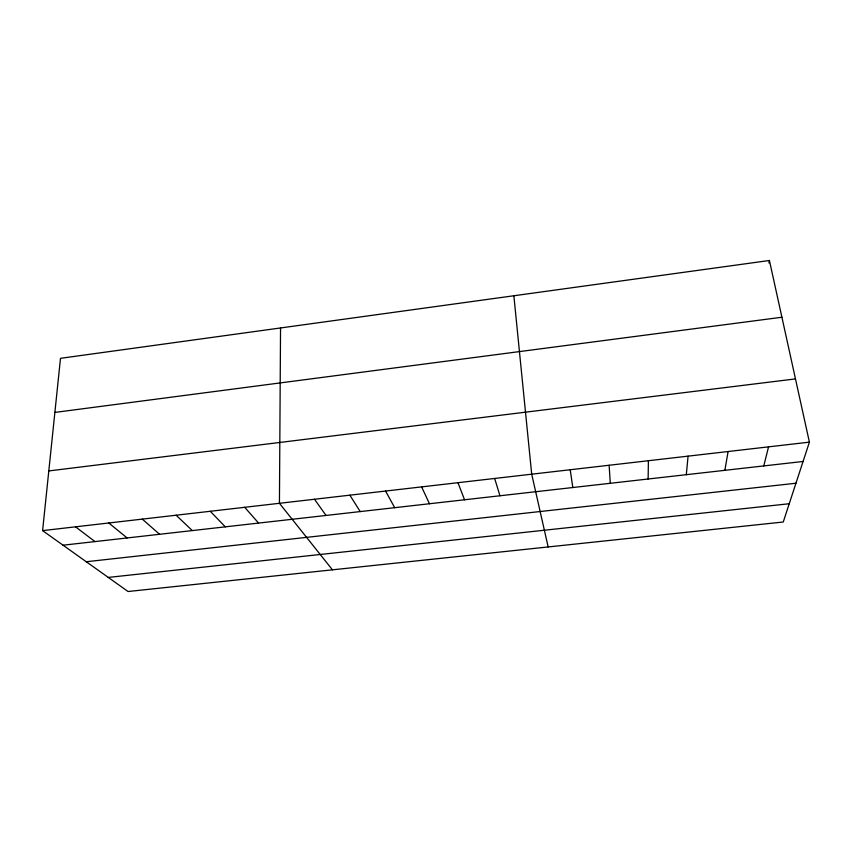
<?xml version="1.0" encoding="UTF-8"?>
<svg xmlns="http://www.w3.org/2000/svg" width="852" height="852" viewBox="0 0 852 852"><rect width="100%" height="100%" fill="white"/><g stroke="black" fill="none" stroke-linecap="round" stroke-linejoin="round"><path stroke-width="1.28" d="M280.542 327.956L279.435 503.298L332.44 569.828M648.127 479.005L648.404 460.719M686.307 474.692L688.065 456.139M42.6 530.626L60.492 358.33L769.42 260.488L809.4 442.145L783.254 522.01L128.045 591.512L42.6 530.626L809.4 442.145M724.86 470.325L728.109 451.517M768.951 263.034L769.42 260.488M763.775 465.927L768.557 446.853M54.869 412.421L781.912 317.232M48.798 470.932L795.48 378.906M63.059 545.205L803.074 461.475M86.254 561.734L795.949 483.233M108.279 577.422L789.229 503.734M75.54 526.824L94.955 541.595M108.779 522.99L127.129 537.953M142.305 519.124L159.569 534.289M176.13 515.215L192.296 530.583M210.252 511.275L225.301 526.845M244.694 507.302L258.593 523.085M314.495 499.251L326.05 515.449M349.874 495.172L360.215 511.583M385.573 491.05L394.689 507.685M421.602 486.886L429.472 503.745M457.961 482.69L464.553 499.783M494.661 478.462L499.954 495.768M548.156 546.941L531.701 474.181L513.862 295.761M570.222 469.74L572.81 487.536M609.127 465.256L610.288 483.286"/></g></svg>
